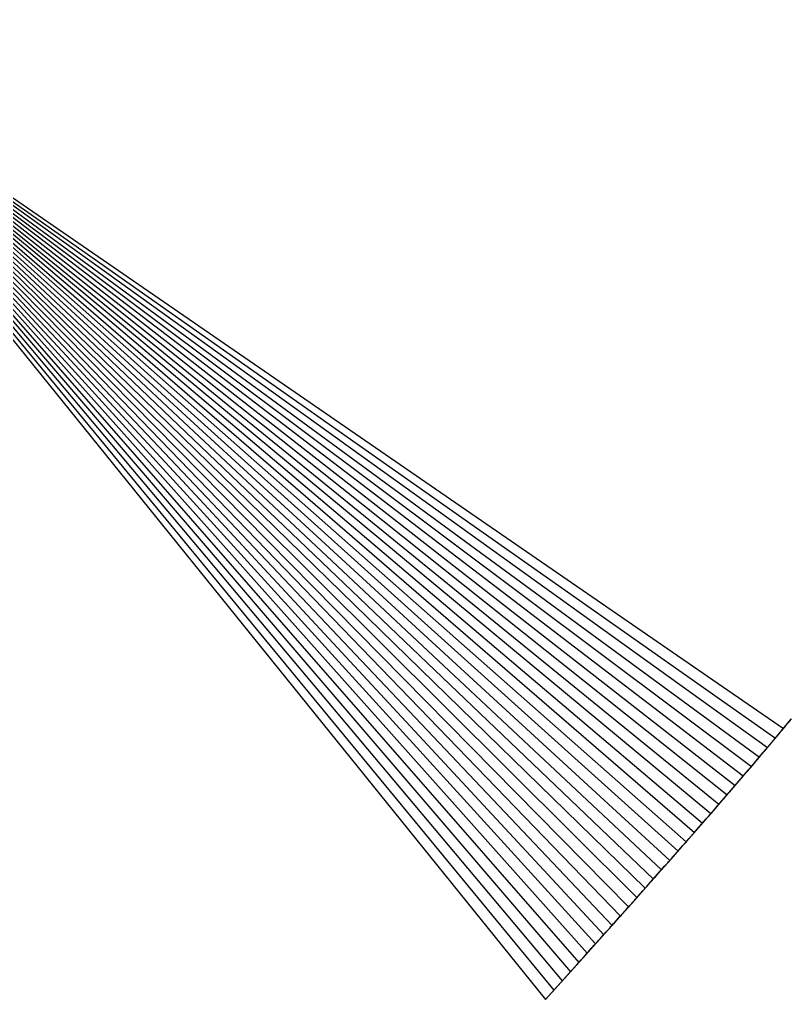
# Model space of a CAD drawing. Extents: x -94 to 1718882, y -67 to 443780.
# Drawn here: x 1718215.4 to 1718525.8, y 327828.3 to 328222.3 of the extents above; entities that cross this region are included whole.
import ezdxf

# ---------------------------------------------------------------- set-up
doc = ezdxf.new("R2010")
doc.units = 0
doc.layers.add('Level 1', color=7, linetype='Continuous')

msp = doc.modelspace()

# ---------------------------------------------------------------- linework, layer by layer
at = {"layer": 'Level 1'}
for p, q in [((1718108.63, 328222.34), (1718426.97, 327828.3)), ((1718108.63, 328222.34), (1718430.32, 327832.02)), ((1718108.63, 328222.34), (1718433.66, 327835.73)), ((1718108.63, 328222.34), (1718437, 327839.45)), ((1718108.63, 328222.34), (1718440.35, 327843.17)), ((1718108.63, 328222.34), (1718443.69, 327846.89)), ((1718108.63, 328222.34), (1718447.03, 327850.61)), ((1718108.63, 328222.34), (1718450.37, 327854.33)), ((1718108.63, 328222.34), (1718453.7, 327858.06)), ((1718108.63, 328222.34), (1718457.04, 327861.78)), ((1718108.63, 328222.34), (1718460.37, 327865.51)), ((1718108.63, 328222.34), (1718463.69, 327869.25)), ((1718108.63, 328222.34), (1718467.02, 327872.98)), ((1718108.63, 328222.34), (1718470.34, 327876.72)), ((1718108.63, 328222.34), (1718473.65, 327880.46)), ((1718108.63, 328222.34), (1718476.96, 327884.21)), ((1718108.63, 328222.34), (1718480.27, 327887.96)), ((1718108.63, 328222.34), (1718483.57, 327891.72)), ((1718108.63, 328222.34), (1718486.86, 327895.48)), ((1718108.63, 328222.34), (1718490.15, 327899.24)), ((1718108.63, 328222.34), (1718493.44, 327903.02)), ((1718108.63, 328222.34), (1718496.71, 327906.79)), ((1718108.63, 328222.34), (1718499.98, 327910.58)), ((1718108.63, 328222.34), (1718503.24, 327914.36)), ((1718108.63, 328222.34), (1718506.5, 327918.16)), ((1718108.63, 328222.34), (1718509.74, 327921.96)), ((1718108.63, 328222.34), (1718512.98, 327925.77)), ((1718108.63, 328222.34), (1718516.21, 327929.59)), ((1718108.63, 328222.34), (1718519.43, 327933.41)), ((1718108.63, 328222.34), (1718522.64, 327937.25)), ((1718524.28, 327939.21), (1718525.84, 327941.09)), ((1718524.28, 327939.21), (1718525.51, 327940.69)), ((1718524.9, 327939.95), (1718525.51, 327940.69)), ((1718525.15, 327940.25), (1718525.27, 327940.4)), ((1718525.27, 327940.4), (1718525.39, 327940.54)), ((1718525.39, 327940.54), (1718525.51, 327940.69)), ((1718525.51, 327940.69), (1718525.84, 327941.09)), ((1718525.51, 327940.69), (1718525.64, 327940.84)), ((1718525.64, 327940.84), (1718525.76, 327940.99)), ((1718525.76, 327940.99), (1718525.84, 327941.09)), ((1718521.76, 327936.19), (1718524.28, 327939.21)), ((1718521.76, 327936.19), (1718523.03, 327937.71)), ((1718521.76, 327936.19), (1718522.39, 327936.95)), ((1718521.88, 327936.34), (1718522.01, 327936.49)), ((1718522.01, 327936.49), (1718522.14, 327936.65)), ((1718522.14, 327936.65), (1718522.27, 327936.8)), ((1718522.27, 327936.8), (1718522.39, 327936.95)), ((1718522.39, 327936.95), (1718523.03, 327937.71)), ((1718522.39, 327936.95), (1718522.52, 327937.1)), ((1718522.52, 327937.1), (1718522.65, 327937.25)), ((1718522.65, 327937.25), (1718522.78, 327937.41)), ((1718522.78, 327937.41), (1718522.9, 327937.56)), ((1718522.9, 327937.56), (1718523.03, 327937.71)), ((1718523.03, 327937.71), (1718524.28, 327939.21)), ((1718523.03, 327937.71), (1718523.66, 327938.46)), ((1718523.03, 327937.71), (1718523.15, 327937.86)), ((1718523.15, 327937.86), (1718523.28, 327938.01)), ((1718523.28, 327938.01), (1718523.41, 327938.16)), ((1718523.41, 327938.16), (1718523.53, 327938.31)), ((1718523.53, 327938.31), (1718523.66, 327938.46)), ((1718523.66, 327938.46), (1718524.28, 327939.21)), ((1718523.66, 327938.46), (1718523.78, 327938.61)), ((1718523.78, 327938.61), (1718523.91, 327938.76)), ((1718523.91, 327938.76), (1718524.03, 327938.91)), ((1718524.03, 327938.91), (1718524.16, 327939.06)), ((1718524.16, 327939.06), (1718524.28, 327939.21)), ((1718524.28, 327939.21), (1718524.9, 327939.95)), ((1718524.28, 327939.21), (1718524.4, 327939.36)), ((1718524.4, 327939.36), (1718524.53, 327939.51)), ((1718524.53, 327939.51), (1718524.65, 327939.66)), ((1718524.65, 327939.66), (1718524.78, 327939.8)), ((1718524.78, 327939.8), (1718524.9, 327939.95)), ((1718524.9, 327939.95), (1718525.02, 327940.1)), ((1718525.02, 327940.1), (1718525.15, 327940.25)), ((1718516.47, 327929.9), (1718519.16, 327933.09)), ((1718517.83, 327931.51), (1718519.16, 327933.09)), ((1718518.49, 327932.3), (1718519.16, 327933.09)), ((1718518.63, 327932.46), (1718518.76, 327932.62)), ((1718518.76, 327932.62), (1718518.89, 327932.77)), ((1718518.89, 327932.77), (1718519.02, 327932.93)), ((1718519.02, 327932.93), (1718519.16, 327933.09)), ((1718519.16, 327933.09), (1718521.76, 327936.19)), ((1718519.16, 327933.09), (1718520.47, 327934.65)), ((1718519.16, 327933.09), (1718519.81, 327933.87)), ((1718519.16, 327933.09), (1718519.29, 327933.24)), ((1718519.29, 327933.24), (1718519.42, 327933.4)), ((1718519.42, 327933.4), (1718519.55, 327933.56)), ((1718519.55, 327933.56), (1718519.68, 327933.71)), ((1718519.68, 327933.71), (1718519.81, 327933.87)), ((1718519.81, 327933.87), (1718520.47, 327934.65)), ((1718519.81, 327933.87), (1718519.95, 327934.03)), ((1718519.95, 327934.03), (1718520.08, 327934.18)), ((1718520.08, 327934.18), (1718520.21, 327934.34)), ((1718520.21, 327934.34), (1718520.34, 327934.49)), ((1718520.34, 327934.49), (1718520.47, 327934.65)), ((1718520.47, 327934.65), (1718521.76, 327936.19)), ((1718520.47, 327934.65), (1718521.11, 327935.42)), ((1718520.47, 327934.65), (1718520.6, 327934.8)), ((1718520.6, 327934.8), (1718520.73, 327934.96)), ((1718520.73, 327934.96), (1718520.86, 327935.11)), ((1718520.86, 327935.11), (1718520.99, 327935.27)), ((1718520.99, 327935.27), (1718521.11, 327935.42)), ((1718521.11, 327935.42), (1718521.76, 327936.19)), ((1718521.11, 327935.42), (1718521.24, 327935.57)), ((1718521.24, 327935.57), (1718521.37, 327935.73)), ((1718521.37, 327935.73), (1718521.5, 327935.88)), ((1718521.5, 327935.88), (1718521.63, 327936.04)), ((1718521.63, 327936.04), (1718521.76, 327936.19)), ((1718521.76, 327936.19), (1718521.88, 327936.34)), ((1718513.7, 327926.62), (1718516.47, 327929.9)), ((1718515.1, 327928.27), (1718516.47, 327929.9)), ((1718515.1, 327928.27), (1718515.79, 327929.09)), ((1718515.24, 327928.43), (1718515.37, 327928.6)), ((1718515.37, 327928.6), (1718515.51, 327928.76)), ((1718515.51, 327928.76), (1718515.65, 327928.93)), ((1718515.65, 327928.93), (1718515.79, 327929.09)), ((1718515.79, 327929.09), (1718516.47, 327929.9)), ((1718515.79, 327929.09), (1718515.93, 327929.25)), ((1718515.93, 327929.25), (1718516.06, 327929.41)), ((1718516.06, 327929.41), (1718516.2, 327929.58)), ((1718516.2, 327929.58), (1718516.34, 327929.74)), ((1718516.34, 327929.74), (1718516.47, 327929.9)), ((1718516.47, 327929.9), (1718517.83, 327931.51)), ((1718516.47, 327929.9), (1718517.15, 327930.71)), ((1718516.47, 327929.9), (1718516.61, 327930.06)), ((1718516.61, 327930.06), (1718516.75, 327930.22)), ((1718516.75, 327930.22), (1718516.88, 327930.38)), ((1718516.88, 327930.38), (1718517.02, 327930.54)), ((1718517.02, 327930.54), (1718517.15, 327930.71)), ((1718517.15, 327930.71), (1718517.83, 327931.51)), ((1718517.15, 327930.71), (1718517.29, 327930.87)), ((1718517.29, 327930.87), (1718517.42, 327931.03)), ((1718517.42, 327931.03), (1718517.56, 327931.19)), ((1718517.56, 327931.19), (1718517.69, 327931.35)), ((1718517.69, 327931.35), (1718517.83, 327931.51)), ((1718517.83, 327931.51), (1718518.49, 327932.3)), ((1718517.83, 327931.51), (1718517.96, 327931.66)), ((1718517.96, 327931.66), (1718518.09, 327931.82)), ((1718518.09, 327931.82), (1718518.23, 327931.98)), ((1718518.23, 327931.98), (1718518.36, 327932.14)), ((1718518.36, 327932.14), (1718518.49, 327932.3)), ((1718518.49, 327932.3), (1718518.63, 327932.46)), ((1718510.82, 327923.23), (1718513.7, 327926.62)), ((1718510.82, 327923.23), (1718512.27, 327924.94)), ((1718511.55, 327924.09), (1718512.27, 327924.94)), ((1718511.98, 327924.6), (1718512.13, 327924.77)), ((1718512.13, 327924.77), (1718512.27, 327924.94)), ((1718512.27, 327924.94), (1718513.7, 327926.62)), ((1718512.27, 327924.94), (1718512.99, 327925.78)), ((1718512.27, 327924.94), (1718512.42, 327925.11)), ((1718512.42, 327925.11), (1718512.56, 327925.27)), ((1718512.56, 327925.27), (1718512.7, 327925.44)), ((1718512.7, 327925.44), (1718512.84, 327925.61)), ((1718512.84, 327925.61), (1718512.99, 327925.78)), ((1718512.99, 327925.78), (1718513.7, 327926.62)), ((1718512.99, 327925.78), (1718513.13, 327925.95)), ((1718513.13, 327925.95), (1718513.27, 327926.12)), ((1718513.27, 327926.12), (1718513.41, 327926.28)), ((1718513.41, 327926.28), (1718513.56, 327926.45)), ((1718513.56, 327926.45), (1718513.7, 327926.62)), ((1718513.7, 327926.62), (1718515.1, 327928.27)), ((1718513.7, 327926.62), (1718514.4, 327927.45)), ((1718513.7, 327926.62), (1718513.84, 327926.78)), ((1718513.84, 327926.78), (1718513.98, 327926.95)), ((1718513.98, 327926.95), (1718514.12, 327927.12)), ((1718514.12, 327927.12), (1718514.26, 327927.28)), ((1718514.26, 327927.28), (1718514.4, 327927.45)), ((1718514.4, 327927.45), (1718515.1, 327928.27)), ((1718514.4, 327927.45), (1718514.54, 327927.61)), ((1718514.54, 327927.61), (1718514.68, 327927.78)), ((1718514.68, 327927.78), (1718514.82, 327927.94)), ((1718514.82, 327927.94), (1718514.96, 327928.11)), ((1718514.96, 327928.11), (1718515.1, 327928.27)), ((1718515.1, 327928.27), (1718515.24, 327928.43)), ((1718507.83, 327919.72), (1718510.82, 327923.23)), ((1718507.83, 327919.72), (1718509.34, 327921.49)), ((1718508.59, 327920.61), (1718509.34, 327921.49)), ((1718508.59, 327920.61), (1718508.74, 327920.79)), ((1718508.74, 327920.79), (1718508.89, 327920.96)), ((1718508.89, 327920.96), (1718509.04, 327921.14)), ((1718509.04, 327921.14), (1718509.19, 327921.31)), ((1718509.19, 327921.31), (1718509.34, 327921.49)), ((1718509.34, 327921.49), (1718510.82, 327923.23)), ((1718509.34, 327921.49), (1718510.08, 327922.36)), ((1718509.34, 327921.49), (1718509.49, 327921.66)), ((1718509.49, 327921.66), (1718509.64, 327921.84)), ((1718509.64, 327921.84), (1718509.79, 327922.01)), ((1718509.79, 327922.01), (1718509.94, 327922.19)), ((1718509.94, 327922.19), (1718510.08, 327922.36)), ((1718510.08, 327922.36), (1718510.82, 327923.23)), ((1718510.08, 327922.36), (1718510.23, 327922.54)), ((1718510.23, 327922.54), (1718510.38, 327922.71)), ((1718510.38, 327922.71), (1718510.53, 327922.88)), ((1718510.53, 327922.88), (1718510.67, 327923.06)), ((1718510.67, 327923.06), (1718510.82, 327923.23)), ((1718510.82, 327923.23), (1718511.55, 327924.09)), ((1718510.82, 327923.23), (1718510.97, 327923.4)), ((1718510.97, 327923.4), (1718511.11, 327923.57)), ((1718511.11, 327923.57), (1718511.26, 327923.74)), ((1718511.26, 327923.74), (1718511.4, 327923.91)), ((1718511.4, 327923.91), (1718511.55, 327924.09)), ((1718511.55, 327924.09), (1718511.69, 327924.26)), ((1718511.69, 327924.26), (1718511.84, 327924.43)), ((1718511.84, 327924.43), (1718511.98, 327924.6)), ((1718504.72, 327916.08), (1718507.83, 327919.72)), ((1718504.72, 327916.08), (1718506.29, 327917.92)), ((1718504.72, 327916.08), (1718505.51, 327917.01)), ((1718505.19, 327916.64), (1718505.35, 327916.82)), ((1718505.35, 327916.82), (1718505.51, 327917.01)), ((1718505.51, 327917.01), (1718506.29, 327917.92)), ((1718505.51, 327917.01), (1718505.67, 327917.19)), ((1718505.67, 327917.19), (1718505.82, 327917.37)), ((1718505.82, 327917.37), (1718505.98, 327917.56)), ((1718505.98, 327917.56), (1718506.14, 327917.74)), ((1718506.14, 327917.74), (1718506.29, 327917.92)), ((1718506.29, 327917.92), (1718507.83, 327919.72)), ((1718506.29, 327917.92), (1718507.06, 327918.82)), ((1718506.29, 327917.92), (1718506.45, 327918.1)), ((1718506.45, 327918.1), (1718506.6, 327918.28)), ((1718506.6, 327918.28), (1718506.76, 327918.46)), ((1718506.76, 327918.46), (1718506.91, 327918.64)), ((1718506.91, 327918.64), (1718507.06, 327918.82)), ((1718507.06, 327918.82), (1718507.83, 327919.72)), ((1718507.06, 327918.82), (1718507.22, 327919)), ((1718507.22, 327919), (1718507.37, 327919.18)), ((1718507.37, 327919.18), (1718507.53, 327919.36)), ((1718507.53, 327919.36), (1718507.68, 327919.54)), ((1718507.68, 327919.54), (1718507.83, 327919.72)), ((1718507.83, 327919.72), (1718508.59, 327920.61)), ((1718507.83, 327919.72), (1718507.98, 327919.9)), ((1718507.98, 327919.9), (1718508.14, 327920.08)), ((1718508.14, 327920.08), (1718508.29, 327920.26)), ((1718508.29, 327920.26), (1718508.44, 327920.43)), ((1718508.44, 327920.43), (1718508.59, 327920.61)), ((1718501.46, 327912.3), (1718504.72, 327916.08)), ((1718501.46, 327912.3), (1718503.11, 327914.21)), ((1718501.46, 327912.3), (1718502.29, 327913.26)), ((1718501.8, 327912.68), (1718501.96, 327912.87)), ((1718501.96, 327912.87), (1718502.13, 327913.07)), ((1718502.13, 327913.07), (1718502.29, 327913.26)), ((1718502.29, 327913.26), (1718503.11, 327914.21)), ((1718502.29, 327913.26), (1718502.46, 327913.45)), ((1718502.46, 327913.45), (1718502.62, 327913.64)), ((1718502.62, 327913.64), (1718502.78, 327913.83)), ((1718502.78, 327913.83), (1718502.95, 327914.02)), ((1718502.95, 327914.02), (1718503.11, 327914.21)), ((1718503.11, 327914.21), (1718504.72, 327916.08)), ((1718503.11, 327914.21), (1718503.92, 327915.15)), ((1718503.11, 327914.21), (1718503.27, 327914.4)), ((1718503.27, 327914.4), (1718503.43, 327914.59)), ((1718503.43, 327914.59), (1718503.6, 327914.78)), ((1718503.6, 327914.78), (1718503.76, 327914.96)), ((1718503.76, 327914.96), (1718503.92, 327915.15)), ((1718503.92, 327915.15), (1718504.72, 327916.08)), ((1718503.92, 327915.15), (1718504.08, 327915.34)), ((1718504.08, 327915.34), (1718504.24, 327915.53)), ((1718504.24, 327915.53), (1718504.4, 327915.71)), ((1718504.4, 327915.71), (1718504.56, 327915.9)), ((1718504.56, 327915.9), (1718504.72, 327916.08)), ((1718504.72, 327916.08), (1718504.88, 327916.27)), ((1718504.88, 327916.27), (1718505.04, 327916.45)), ((1718505.04, 327916.45), (1718505.19, 327916.64)), ((1718498.05, 327908.34), (1718501.46, 327912.3)), ((1718498.05, 327908.34), (1718499.78, 327910.34)), ((1718498.05, 327908.34), (1718498.92, 327909.35)), ((1718498.4, 327908.74), (1718498.57, 327908.95)), ((1718498.57, 327908.95), (1718498.75, 327909.15)), ((1718498.75, 327909.15), (1718498.92, 327909.35)), ((1718498.92, 327909.35), (1718499.78, 327910.34)), ((1718498.92, 327909.35), (1718499.09, 327909.55)), ((1718499.09, 327909.55), (1718499.27, 327909.75)), ((1718499.27, 327909.75), (1718499.44, 327909.94)), ((1718499.44, 327909.94), (1718499.61, 327910.14)), ((1718499.61, 327910.14), (1718499.78, 327910.34)), ((1718499.78, 327910.34), (1718501.46, 327912.3)), ((1718499.78, 327910.34), (1718500.63, 327911.32)), ((1718499.78, 327910.34), (1718499.95, 327910.54)), ((1718499.95, 327910.54), (1718500.12, 327910.74)), ((1718500.12, 327910.74), (1718500.29, 327910.93)), ((1718500.29, 327910.93), (1718500.46, 327911.13)), ((1718500.46, 327911.13), (1718500.63, 327911.32)), ((1718500.63, 327911.32), (1718501.46, 327912.3)), ((1718500.63, 327911.32), (1718500.79, 327911.52)), ((1718500.79, 327911.52), (1718500.96, 327911.71)), ((1718500.96, 327911.71), (1718501.13, 327911.91)), ((1718501.13, 327911.91), (1718501.3, 327912.1)), ((1718501.3, 327912.1), (1718501.46, 327912.3)), ((1718501.46, 327912.3), (1718501.63, 327912.49)), ((1718501.63, 327912.49), (1718501.8, 327912.68)), ((1718494.45, 327904.19), (1718498.05, 327908.34)), ((1718494.45, 327904.19), (1718496.28, 327906.29)), ((1718494.45, 327904.19), (1718495.37, 327905.25)), ((1718495.01, 327904.83), (1718495.19, 327905.04)), ((1718495.19, 327905.04), (1718495.37, 327905.25)), ((1718495.37, 327905.25), (1718496.28, 327906.29)), ((1718495.37, 327905.25), (1718495.55, 327905.46)), ((1718495.55, 327905.46), (1718495.74, 327905.67)), ((1718495.74, 327905.67), (1718495.92, 327905.87)), ((1718495.92, 327905.87), (1718496.1, 327906.08)), ((1718496.1, 327906.08), (1718496.28, 327906.29)), ((1718496.28, 327906.29), (1718498.05, 327908.34)), ((1718496.28, 327906.29), (1718497.17, 327907.32)), ((1718496.28, 327906.29), (1718496.46, 327906.5)), ((1718496.46, 327906.5), (1718496.64, 327906.71)), ((1718496.64, 327906.71), (1718496.81, 327906.91)), ((1718496.81, 327906.91), (1718496.99, 327907.12)), ((1718496.99, 327907.12), (1718497.17, 327907.32)), ((1718497.17, 327907.32), (1718498.05, 327908.34)), ((1718497.17, 327907.32), (1718497.35, 327907.53)), ((1718497.35, 327907.53), (1718497.52, 327907.73)), ((1718497.52, 327907.73), (1718497.7, 327907.93)), ((1718497.7, 327907.93), (1718497.88, 327908.14)), ((1718497.88, 327908.14), (1718498.05, 327908.34)), ((1718498.05, 327908.34), (1718498.23, 327908.54)), ((1718498.23, 327908.54), (1718498.4, 327908.74)), ((1718490.64, 327899.81), (1718494.45, 327904.19)), ((1718490.64, 327899.81), (1718492.58, 327902.03)), ((1718491.62, 327900.93), (1718492.58, 327902.03)), ((1718491.62, 327900.93), (1718491.81, 327901.15)), ((1718491.81, 327901.15), (1718492, 327901.37)), ((1718492, 327901.37), (1718492.2, 327901.59)), ((1718492.2, 327901.59), (1718492.39, 327901.81)), ((1718492.39, 327901.81), (1718492.58, 327902.03)), ((1718492.58, 327902.03), (1718494.45, 327904.19)), ((1718492.58, 327902.03), (1718493.52, 327903.12)), ((1718492.58, 327902.03), (1718492.77, 327902.25)), ((1718492.77, 327902.25), (1718492.96, 327902.47)), ((1718492.96, 327902.47), (1718493.15, 327902.68)), ((1718493.15, 327902.68), (1718493.33, 327902.9)), ((1718493.33, 327902.9), (1718493.52, 327903.12)), ((1718493.52, 327903.12), (1718494.45, 327904.19)), ((1718493.52, 327903.12), (1718493.71, 327903.33)), ((1718493.71, 327903.33), (1718493.9, 327903.55)), ((1718493.9, 327903.55), (1718494.08, 327903.76)), ((1718494.08, 327903.76), (1718494.27, 327903.98)), ((1718494.27, 327903.98), (1718494.45, 327904.19)), ((1718494.45, 327904.19), (1718494.64, 327904.4)), ((1718494.64, 327904.4), (1718494.82, 327904.61)), ((1718494.82, 327904.61), (1718495.01, 327904.83)), ((1718486.58, 327895.15), (1718490.64, 327899.81)), ((1718486.58, 327895.15), (1718488.64, 327897.52)), ((1718487.62, 327896.34), (1718488.64, 327897.52)), ((1718488.03, 327896.81), (1718488.24, 327897.05)), ((1718488.24, 327897.05), (1718488.44, 327897.28)), ((1718488.44, 327897.28), (1718488.64, 327897.52)), ((1718488.64, 327897.52), (1718490.64, 327899.81)), ((1718488.64, 327897.52), (1718489.65, 327898.67)), ((1718488.64, 327897.52), (1718488.85, 327897.75)), ((1718488.85, 327897.75), (1718489.05, 327897.98)), ((1718489.05, 327897.98), (1718489.25, 327898.21)), ((1718489.25, 327898.21), (1718489.45, 327898.44)), ((1718489.45, 327898.44), (1718489.65, 327898.67)), ((1718489.65, 327898.67), (1718490.64, 327899.81)), ((1718489.65, 327898.67), (1718489.85, 327898.9)), ((1718489.85, 327898.9), (1718490.05, 327899.13)), ((1718490.05, 327899.13), (1718490.25, 327899.35)), ((1718490.25, 327899.35), (1718490.45, 327899.58)), ((1718490.45, 327899.58), (1718490.64, 327899.81)), ((1718490.64, 327899.81), (1718491.62, 327900.93)), ((1718490.64, 327899.81), (1718490.84, 327900.03)), ((1718490.84, 327900.03), (1718491.03, 327900.26)), ((1718491.03, 327900.26), (1718491.23, 327900.48)), ((1718491.23, 327900.48), (1718491.42, 327900.7)), ((1718491.42, 327900.7), (1718491.62, 327900.93)), ((1718482.2, 327890.15), (1718486.58, 327895.15)), ((1718484.43, 327892.7), (1718486.58, 327895.15)), ((1718484.43, 327892.7), (1718485.51, 327893.93)), ((1718484.65, 327892.95), (1718484.86, 327893.2)), ((1718484.86, 327893.2), (1718485.08, 327893.44)), ((1718485.08, 327893.44), (1718485.3, 327893.69)), ((1718485.3, 327893.69), (1718485.51, 327893.93)), ((1718485.51, 327893.93), (1718486.58, 327895.15)), ((1718485.51, 327893.93), (1718485.73, 327894.18)), ((1718485.73, 327894.18), (1718485.94, 327894.42)), ((1718485.94, 327894.42), (1718486.15, 327894.67)), ((1718486.15, 327894.67), (1718486.36, 327894.91)), ((1718486.36, 327894.91), (1718486.58, 327895.15)), ((1718486.58, 327895.15), (1718487.62, 327896.34)), ((1718486.58, 327895.15), (1718486.79, 327895.39)), ((1718486.79, 327895.39), (1718486.99, 327895.63)), ((1718486.99, 327895.63), (1718487.2, 327895.87)), ((1718487.2, 327895.87), (1718487.41, 327896.1)), ((1718487.41, 327896.1), (1718487.62, 327896.34)), ((1718487.62, 327896.34), (1718487.83, 327896.58)), ((1718487.83, 327896.58), (1718488.03, 327896.81)), ((1718477.42, 327884.73), (1718482.2, 327890.15)), ((1718479.86, 327887.5), (1718482.2, 327890.15)), ((1718481.04, 327888.84), (1718482.2, 327890.15)), ((1718481.27, 327889.11), (1718481.51, 327889.37)), ((1718481.51, 327889.37), (1718481.74, 327889.63)), ((1718481.74, 327889.63), (1718481.97, 327889.89)), ((1718481.97, 327889.89), (1718482.2, 327890.15)), ((1718482.2, 327890.15), (1718484.43, 327892.7)), ((1718482.2, 327890.15), (1718483.32, 327891.44)), ((1718482.2, 327890.15), (1718482.42, 327890.41)), ((1718482.42, 327890.41), (1718482.65, 327890.67)), ((1718482.65, 327890.67), (1718482.87, 327890.93)), ((1718482.87, 327890.93), (1718483.1, 327891.18)), ((1718483.1, 327891.18), (1718483.32, 327891.44)), ((1718483.32, 327891.44), (1718484.43, 327892.7)), ((1718483.32, 327891.44), (1718483.55, 327891.69)), ((1718483.55, 327891.69), (1718483.77, 327891.94)), ((1718483.77, 327891.94), (1718483.99, 327892.2)), ((1718483.99, 327892.2), (1718484.21, 327892.45)), ((1718484.21, 327892.45), (1718484.43, 327892.7)), ((1718484.43, 327892.7), (1718484.65, 327892.95)), ((1718477.42, 327884.73), (1718479.86, 327887.5)), ((1718477.42, 327884.73), (1718478.66, 327886.13)), ((1718477.67, 327885.01), (1718477.92, 327885.3)), ((1718477.92, 327885.3), (1718478.17, 327885.58)), ((1718478.17, 327885.58), (1718478.41, 327885.85)), ((1718478.41, 327885.85), (1718478.66, 327886.13)), ((1718478.66, 327886.13), (1718479.86, 327887.5)), ((1718478.66, 327886.13), (1718478.9, 327886.41)), ((1718478.9, 327886.41), (1718479.14, 327886.68)), ((1718479.14, 327886.68), (1718479.38, 327886.96)), ((1718479.38, 327886.96), (1718479.62, 327887.23)), ((1718479.62, 327887.23), (1718479.86, 327887.5)), ((1718479.86, 327887.5), (1718481.04, 327888.84)), ((1718479.86, 327887.5), (1718480.1, 327887.77)), ((1718480.1, 327887.77), (1718480.34, 327888.04)), ((1718480.34, 327888.04), (1718480.57, 327888.31)), ((1718480.57, 327888.31), (1718480.81, 327888.58)), ((1718480.81, 327888.58), (1718481.04, 327888.84)), ((1718481.04, 327888.84), (1718481.27, 327889.11)), ((1718472.13, 327878.74), (1718477.42, 327884.73)), ((1718472.13, 327878.74), (1718474.85, 327881.82)), ((1718473.51, 327880.3), (1718474.85, 327881.82)), ((1718474.32, 327881.22), (1718474.59, 327881.52)), ((1718474.59, 327881.52), (1718474.85, 327881.82)), ((1718474.85, 327881.82), (1718477.42, 327884.73)), ((1718474.85, 327881.82), (1718476.15, 327883.29)), ((1718474.85, 327881.82), (1718475.11, 327882.12)), ((1718475.11, 327882.12), (1718475.38, 327882.41)), ((1718475.38, 327882.41), (1718475.64, 327882.71)), ((1718475.64, 327882.71), (1718475.9, 327883)), ((1718475.9, 327883), (1718476.15, 327883.29)), ((1718476.15, 327883.29), (1718477.42, 327884.73)), ((1718476.15, 327883.29), (1718476.41, 327883.58)), ((1718476.41, 327883.58), (1718476.66, 327883.87)), ((1718476.66, 327883.87), (1718476.92, 327884.16)), ((1718476.92, 327884.16), (1718477.17, 327884.45)), ((1718477.17, 327884.45), (1718477.42, 327884.73)), ((1718477.42, 327884.73), (1718477.67, 327885.01)), ((1718466.11, 327871.96), (1718472.13, 327878.74)), ((1718469.23, 327875.47), (1718472.13, 327878.74)), ((1718470.7, 327877.13), (1718472.13, 327878.74)), ((1718470.7, 327877.13), (1718470.99, 327877.46)), ((1718470.99, 327877.46), (1718471.28, 327877.78)), ((1718471.28, 327877.78), (1718471.56, 327878.11)), ((1718471.56, 327878.11), (1718471.85, 327878.43)), ((1718471.85, 327878.43), (1718472.13, 327878.74)), ((1718472.13, 327878.74), (1718473.51, 327880.3)), ((1718472.13, 327878.74), (1718472.41, 327879.06)), ((1718472.41, 327879.06), (1718472.69, 327879.37)), ((1718472.69, 327879.37), (1718472.96, 327879.68)), ((1718472.96, 327879.68), (1718473.24, 327879.99)), ((1718473.24, 327879.99), (1718473.51, 327880.3)), ((1718473.51, 327880.3), (1718473.78, 327880.61)), ((1718473.78, 327880.61), (1718474.05, 327880.91)), ((1718474.05, 327880.91), (1718474.32, 327881.22)), ((1718466.11, 327871.96), (1718469.23, 327875.47)), ((1718466.11, 327871.96), (1718467.7, 327873.75)), ((1718467.07, 327873.04), (1718467.39, 327873.4)), ((1718467.39, 327873.4), (1718467.7, 327873.75)), ((1718467.7, 327873.75), (1718469.23, 327875.47)), ((1718467.7, 327873.75), (1718468.01, 327874.1)), ((1718468.01, 327874.1), (1718468.32, 327874.45)), ((1718468.32, 327874.45), (1718468.62, 327874.79)), ((1718468.62, 327874.79), (1718468.93, 327875.13)), ((1718468.93, 327875.13), (1718469.23, 327875.47)), ((1718469.23, 327875.47), (1718470.7, 327877.13)), ((1718469.23, 327875.47), (1718469.53, 327875.81)), ((1718469.53, 327875.81), (1718469.82, 327876.14)), ((1718469.82, 327876.14), (1718470.12, 327876.48)), ((1718470.12, 327876.48), (1718470.41, 327876.81)), ((1718470.41, 327876.81), (1718470.7, 327877.13)), ((1718458.95, 327863.93), (1718466.11, 327871.96)), ((1718462.71, 327868.14), (1718466.11, 327871.96)), ((1718462.71, 327868.14), (1718464.45, 327870.09)), ((1718463.76, 327869.32), (1718464.11, 327869.71)), ((1718464.11, 327869.71), (1718464.45, 327870.09)), ((1718464.45, 327870.09), (1718466.11, 327871.96)), ((1718464.45, 327870.09), (1718464.79, 327870.47)), ((1718464.79, 327870.47), (1718465.12, 327870.85)), ((1718465.12, 327870.85), (1718465.45, 327871.22)), ((1718465.45, 327871.22), (1718465.78, 327871.59)), ((1718465.78, 327871.59), (1718466.11, 327871.96)), ((1718466.11, 327871.96), (1718466.43, 327872.32)), ((1718466.43, 327872.32), (1718466.75, 327872.68)), ((1718466.75, 327872.68), (1718467.07, 327873.04)), ((1718458.95, 327863.93), (1718462.71, 327868.14)), ((1718458.95, 327863.93), (1718460.88, 327866.09)), ((1718460.12, 327865.24), (1718460.51, 327865.67)), ((1718460.51, 327865.67), (1718460.88, 327866.09)), ((1718460.88, 327866.09), (1718462.71, 327868.14)), ((1718460.88, 327866.09), (1718461.26, 327866.51)), ((1718461.26, 327866.51), (1718461.63, 327866.93)), ((1718461.63, 327866.93), (1718461.99, 327867.34)), ((1718461.99, 327867.34), (1718462.35, 327867.74)), ((1718462.35, 327867.74), (1718462.71, 327868.14)), ((1718462.71, 327868.14), (1718463.07, 327868.54)), ((1718463.07, 327868.54), (1718463.42, 327868.93)), ((1718463.42, 327868.93), (1718463.76, 327869.32)), ((1718449.6, 327853.48), (1718458.95, 327863.93)), ((1718454.68, 327859.14), (1718458.95, 327863.93)), ((1718454.68, 327859.14), (1718456.89, 327861.62)), ((1718456.46, 327861.14), (1718456.89, 327861.62)), ((1718456.89, 327861.62), (1718458.95, 327863.93)), ((1718456.89, 327861.62), (1718457.31, 327862.09)), ((1718457.31, 327862.09), (1718457.73, 327862.56)), ((1718457.73, 327862.56), (1718458.14, 327863.02)), ((1718458.14, 327863.02), (1718458.55, 327863.48)), ((1718458.55, 327863.48), (1718458.95, 327863.93)), ((1718458.95, 327863.93), (1718459.35, 327864.37)), ((1718459.35, 327864.37), (1718459.74, 327864.81)), ((1718459.74, 327864.81), (1718460.12, 327865.24)), ((1718449.6, 327853.48), (1718454.68, 327859.14)), ((1718452.27, 327856.45), (1718454.68, 327859.14)), ((1718453.26, 327857.56), (1718453.74, 327858.1)), ((1718453.74, 327858.1), (1718454.21, 327858.63)), ((1718454.21, 327858.63), (1718454.68, 327859.14)), ((1718454.68, 327859.14), (1718455.13, 327859.66)), ((1718455.13, 327859.66), (1718455.58, 327860.16)), ((1718455.58, 327860.16), (1718456.02, 327860.65)), ((1718456.02, 327860.65), (1718456.46, 327861.14)), ((1718449.6, 327853.48), (1718452.27, 327856.45)), ((1718449.6, 327853.48), (1718450.16, 327854.1)), ((1718450.16, 327854.1), (1718450.7, 327854.71)), ((1718450.7, 327854.71), (1718451.24, 327855.3)), ((1718451.24, 327855.3), (1718451.76, 327855.88)), ((1718451.76, 327855.88), (1718452.27, 327856.45)), ((1718452.27, 327856.45), (1718452.77, 327857.01)), ((1718452.77, 327857.01), (1718453.26, 327857.56)), ((1718426.97, 327828.3), (1718449.6, 327853.48)), ((1718442.98, 327846.1), (1718449.6, 327853.48)), ((1718442.98, 327846.1), (1718446.57, 327850.1)), ((1718445.91, 327849.36), (1718446.57, 327850.1)), ((1718446.57, 327850.1), (1718449.6, 327853.48)), ((1718446.57, 327850.1), (1718447.21, 327850.82)), ((1718447.21, 327850.82), (1718447.84, 327851.51)), ((1718447.84, 327851.51), (1718448.44, 327852.18)), ((1718448.44, 327852.18), (1718449.03, 327852.84)), ((1718449.03, 327852.84), (1718449.6, 327853.48)), ((1718426.97, 327828.3), (1718442.98, 327846.1)), ((1718438.29, 327840.88), (1718442.98, 327846.1)), ((1718442.16, 327845.18), (1718442.98, 327846.1)), ((1718442.98, 327846.1), (1718443.76, 327846.97)), ((1718443.76, 327846.97), (1718444.5, 327847.8)), ((1718444.5, 327847.8), (1718445.22, 327848.59)), ((1718445.22, 327848.59), (1718445.91, 327849.36)), ((1718438.29, 327840.88), (1718439.37, 327842.08)), ((1718439.37, 327842.08), (1718440.36, 327843.19)), ((1718440.36, 327843.19), (1718441.29, 327844.22)), ((1718441.29, 327844.22), (1718442.16, 327845.18)), ((1718426.97, 327828.3), (1718438.29, 327840.88)), ((1718434.13, 327836.26), (1718435.74, 327838.05)), ((1718435.74, 327838.05), (1718437.1, 327839.55)), ((1718437.1, 327839.55), (1718438.29, 327840.88)), ((1718432.03, 327833.93), (1718434.13, 327836.26)), ((1718426.97, 327828.3), (1718432.03, 327833.93))]:
    msp.add_line(p, q, dxfattribs=at)

doc.saveas('drawing.dxf')
